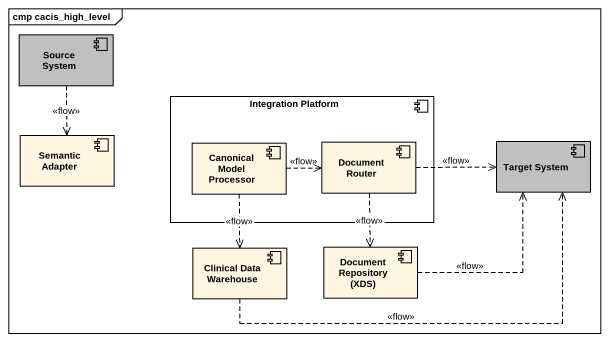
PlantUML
@startuml
mainframe cmp cacis_high_level
component "Source System" as Source_System #C0C0C0
component "Integration Platform" as Integration_Platform {
  component "Canonical Model Processor" as Canonical_Model_Processor
  component "Document Router" as Document_Router
}
component "Semantic Adapter" as Semantic_Adapter
component "Target System" as Target_System #C0C0C0
component "Clinical Data Warehouse" as Clinical_Data_Warehouse
component "Document Repository (XDS)" as Document_Repository_XDS
Source_System ..> Semantic_Adapter : <<flow>>
Canonical_Model_Processor .right.> Document_Router : <<flow>>
Canonical_Model_Processor ..> Clinical_Data_Warehouse : <<flow>>
Document_Router .right.> Target_System : <<flow>>
Document_Router ..> Document_Repository_XDS : <<flow>>
Clinical_Data_Warehouse .right.> Target_System : <<flow>>
Document_Repository_XDS .up.> Target_System : <<flow>>
@enduml
